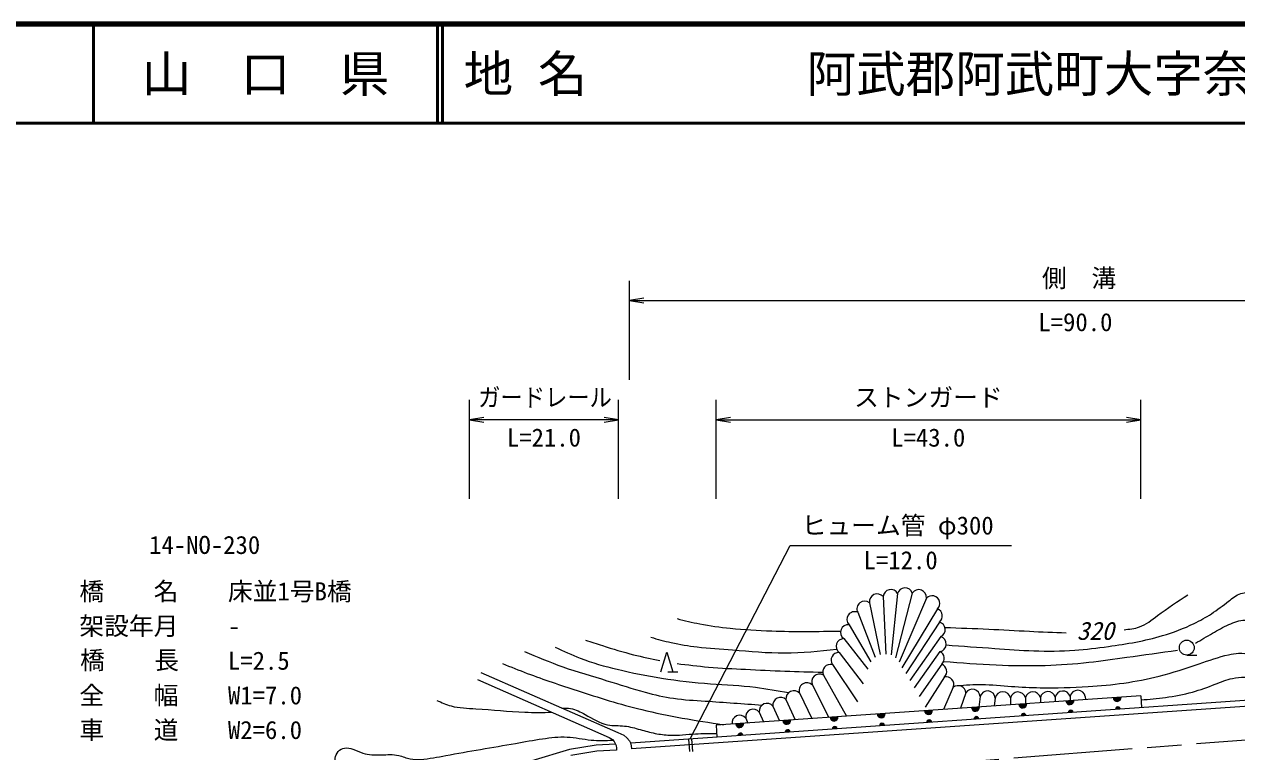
# Model space of a CAD drawing. Units: millimetres, scale not verified. Extents: x 40000 to 680000, y 20000 to 380000.
# Drawn here: x 326010 to 448451, y 306520 to 380000 of the extents above; entities that cross this region are included whole.
import ezdxf
from ezdxf.enums import TextEntityAlignment as Align

# ---------------------------------------------------------------- set-up
doc = ezdxf.new("R2010")
doc.units = ezdxf.units.MM
doc.header["$LTSCALE"] = 1000
doc.linetypes.add('CHAIN', pattern=[18.5, 12, -1.5, 3.5, -1.5])
for name, color, linetype, lineweight in [('M-BGD', 7, 'Continuous', 13), ('M-BMK', 2, 'CHAIN', 13), ('M-STR-STR1', 1, 'Continuous', 13), ('M-STR-STR3', 7, 'Continuous', 13), ('M-TTL', 2, 'Continuous', 140), ('M-TTL-LINE', 7, 'Continuous', 50), ('M-TTL-TXT', 7, 'Continuous', 13)]:
    doc.layers.add(name, color=color, linetype=linetype, lineweight=lineweight)
doc.styles.add('ＭＳ ゴシック', font='')
doc.styles.get('ＭＳ ゴシック').set_extended_font_data('MS Gothic')

# ---------------------------------------------------------------- blocks, each defined once
blk = doc.blocks.new('open_arrow')
at = {"color": 0, "linetype": 'Continuous', "lineweight": -2}
blk.add_lwpolyline([(7.5, 1.25), (0, 0), (7.5, -1.25)], dxfattribs=at)

msp = doc.modelspace()

# ---------------------------------------------------------------- linework, layer by layer
at = {"layer": 'M-BGD'}
for p, q in [((412737, 322188), (413024, 316390)), ((414200, 322492), (413568, 316296)), ((415687, 322547), (413997, 316010)), ((417113, 322031), (414368, 315568)), ((411370, 321568), (412444, 316347)), ((418240, 320948), (414641, 315009)), ((410181, 320605), (411940, 316082)), ((418427, 319615), (415034, 314437)), ((409296, 319355), (411511, 315599)), ((408763, 317945), (411192, 314846)), ((418566, 318154), (415441, 313723)), ((390307, 314595), (390907, 316595)), ((390907, 316595), (391507, 314595)), ((408293, 316545), (410723, 313383)), ((418475, 316637), (415873, 312980)), ((443405, 316291), (444405, 316291)), ((407616, 315326), (410142, 311571)), ((418660, 315358), (416390, 312090)), ((371791, 313806), (385092, 307961)), ((372113, 314538), (385946, 308460)), ((391007, 314595), (392007, 314595)), ((406707, 314259), (409053, 310111)), ((418926, 314072), (417001, 311040)), ((404315, 312390), (405555, 309868)), ((405607, 313231), (407243, 309985)), ((419831, 313032), (418832, 310789)), ((421092, 312472), (420541, 310908)), ((451503, 311853), (387250, 307395)), ((451545, 311255), (387328, 306799)), ((438754, 312171), (395867, 309196)), ((401611, 311131), (402265, 309640)), ((402932, 311790), (403845, 309749)), ((422539, 312098), (422406, 311037)), ((424069, 311940), (423944, 311144)), ((425600, 311950), (425591, 311258)), ((427110, 311999), (427115, 311364)), ((428617, 311985), (428618, 311468)), ((430129, 312035), (430108, 311572)), ((431631, 312127), (431638, 311678)), ((433157, 312098), (433170, 311784)), ((438754, 312171), (438837, 310974)), ((398863, 309926), (399086, 309419)), ((400237, 310529), (400675, 309529)), ((395867, 309196), (395950, 307999)), ((385092, 307961), (385401, 307759)), ((385401, 307759), (385589, 307552)), ((385589, 307552), (385697, 307365)), ((385697, 307365), (385786, 307138)), ((385946, 308460), (386555, 308193)), ((386555, 308193), (386871, 307917)), ((386871, 307917), (387137, 307631)), ((387137, 307631), (387246, 307434)), ((387246, 307434), (387285, 307108)), ((393078, 307799), (393179, 306548)), ((393378, 307820), (393480, 306552)), ((381085, 306739), (377257, 305587)), ((383760, 307179), (381085, 306739)), ((383826, 306582), (381220, 306153)), ((385726, 307290), (383760, 307179)), ((385815, 306694), (383826, 306582)), ((385786, 307138), (385815, 306891)), ((385815, 306891), (385815, 306694)), ((387285, 307108), (387328, 306799))]:
    msp.add_line(p, q, dxfattribs=at)
msp.add_circle((443405, 317041), 750, dxfattribs=at)
for centre, radius, start, end in [((412142, 321681), 781, 40.40929, 188.36415), ((413515, 322116), 781, 28.80531, 174.70912), ((414952, 322281), 781, 19.91689, 164.33281), ((416337, 322114), 781, 353.8811, 146.30452), ((417682, 321495), 781, 315.5569, 136.71398), ((410875, 320963), 781, 50.70462, 207.30985), ((417941, 320226), 781, 308.50555, 67.4772), ((409866, 319890), 781, 66.22511, 223.15994), ((418229, 318859), 781, 295.51621, 75.35292), ((409222, 318578), 781, 84.58642, 234.01164), ((408769, 317164), 781, 90.42229, 232.47641), ((418339, 317407), 781, 280.03543, 73.07321), ((408263, 315764), 781, 87.84237, 214.05291), ((418133, 315935), 781, 312.43697, 64.06517), ((407425, 314569), 781, 75.80026, 203.35246), ((418378, 314630), 781, 314.48502, 68.83885), ((405030, 312705), 781, 42.33159, 203.81437), ((406300, 313593), 781, 58.54677, 207.585), ((419101, 313311), 781, 339.07846, 102.97473), ((403705, 311901), 781, 38.73801, 188.15592), ((420313, 312417), 781, 4.01339, 128.1013), ((421758, 312063), 781, 2.51668, 148.48683), ((423290, 311882), 781, 4.23446, 163.96748), ((424836, 311791), 781, 11.73078, 169.00568), ((426362, 311775), 781, 16.65809, 167.10167), ((427862, 311786), 781, 14.79266, 164.13768), ((429380, 311813), 781, 16.49539, 167.31547), ((430893, 311873), 781, 19.03042, 167.98508), ((432391, 311945), 781, 11.2536, 166.51001), ((401012, 310629), 781, 39.93778, 187.41737), ((402385, 311232), 781, 45.58654, 187.41737), ((422076, 311014), 400, 183.96914, 3.96914), ((422076, 311014), 400, 183.96914, 3.96914), ((422076, 311014), 350, 183.96914, 3.96914), ((422076, 311014), 300, 183.96914, 3.96914), ((422076, 311014), 250, 183.96914, 3.96914), ((422076, 311014), 200, 183.96914, 3.96914), ((422076, 311014), 150, 183.96914, 3.96914), ((422076, 311014), 100, 183.96914, 3.96914), ((422076, 311014), 50, 183.96914, 3.96914), ((426841, 311345), 400, 183.96914, 3.96914), ((426841, 311345), 400, 183.96914, 3.96914), ((426841, 311345), 350, 183.96914, 3.96914), ((426841, 311345), 300, 183.96914, 3.96914), ((426841, 311345), 250, 183.96914, 3.96914), ((426841, 311345), 200, 183.96914, 3.96914), ((426841, 311345), 150, 183.96914, 3.96914), ((426841, 311345), 100, 183.96914, 3.96914), ((426841, 311345), 50, 183.96914, 3.96914), ((431606, 311676), 400, 183.96914, 3.96914), ((431606, 311676), 400, 183.96914, 3.96914), ((431606, 311676), 350, 183.96914, 3.96914), ((431606, 311676), 300, 183.96914, 3.96914), ((431606, 311676), 250, 183.96914, 3.96914), ((431606, 311676), 200, 183.96914, 3.96914), ((431606, 311676), 150, 183.96914, 3.96914), ((431606, 311676), 100, 183.96914, 3.96914), ((431606, 311676), 50, 183.96914, 3.96914), ((436371, 312006), 400, 183.96914, 3.96914), ((436371, 312006), 400, 183.96914, 3.96914), ((436371, 312006), 350, 183.96914, 3.96914), ((436371, 312006), 300, 183.96914, 3.96914), ((436371, 312006), 250, 183.96914, 3.96914), ((436371, 312006), 200, 183.96914, 3.96914), ((436454, 310809), 250, 3.96914, 183.96914), ((436371, 312006), 150, 183.96914, 3.96914), ((436454, 310809), 200, 3.96914, 183.96914), ((436371, 312006), 100, 183.96914, 3.96914), ((436371, 312006), 50, 183.96914, 3.96914), ((398264, 309425), 781, 39.93778, 188.54947), ((399638, 310027), 781, 39.93778, 187.41737), ((407780, 310022), 400, 183.96914, 3.96914), ((407780, 310022), 400, 183.96914, 3.96914), ((407780, 310022), 350, 183.96914, 3.96914), ((407780, 310022), 300, 183.96914, 3.96914), ((407780, 310022), 250, 183.96914, 3.96914), ((407780, 310022), 200, 183.96914, 3.96914), ((407780, 310022), 150, 183.96914, 3.96914), ((407780, 310022), 100, 183.96914, 3.96914), ((407780, 310022), 50, 183.96914, 3.96914), ((412545, 310353), 400, 183.96914, 3.96914), ((412545, 310353), 400, 183.96914, 3.96914), ((412545, 310353), 350, 183.96914, 3.96914), ((412545, 310353), 300, 183.96914, 3.96914), ((412545, 310353), 250, 183.96914, 3.96914), ((412545, 310353), 200, 183.96914, 3.96914), ((412545, 310353), 150, 183.96914, 3.96914), ((412545, 310353), 100, 183.96914, 3.96914), ((412545, 310353), 50, 183.96914, 3.96914), ((417310, 310684), 400, 183.96914, 3.96914), ((417310, 310684), 400, 183.96914, 3.96914), ((417310, 310684), 350, 183.96914, 3.96914), ((417310, 310684), 300, 183.96914, 3.96914), ((417310, 310684), 250, 183.96914, 3.96914), ((417310, 310684), 200, 183.96914, 3.96914), ((417310, 310684), 150, 183.96914, 3.96914), ((417310, 310684), 100, 183.96914, 3.96914), ((417310, 310684), 50, 183.96914, 3.96914), ((422159, 309817), 250, 3.96914, 183.96914), ((422159, 309817), 200, 3.96914, 183.96914), ((422159, 309817), 150, 3.96914, 183.96914), ((422159, 309817), 100, 3.96914, 183.96914), ((422159, 309817), 50, 3.96914, 183.96914), ((426924, 310148), 250, 3.96914, 183.96914), ((426924, 310148), 200, 3.96914, 183.96914), ((426924, 310148), 150, 3.96914, 183.96914), ((426924, 310148), 100, 3.96914, 183.96914), ((426924, 310148), 50, 3.96914, 183.96914), ((431689, 310478), 250, 3.96914, 183.96914), ((431689, 310478), 200, 3.96914, 183.96914), ((431689, 310478), 150, 3.96914, 183.96914), ((431689, 310478), 100, 3.96914, 183.96914), ((431689, 310478), 50, 3.96914, 183.96914), ((436454, 310809), 150, 3.96914, 183.96914), ((436454, 310809), 100, 3.96914, 183.96914), ((436454, 310809), 50, 3.96914, 183.96914), ((398250, 309361), 400, 183.96914, 3.96914), ((398250, 309361), 400, 183.96914, 3.96914), ((398250, 309361), 350, 183.96914, 3.96914), ((398250, 309361), 300, 183.96914, 3.96914), ((398250, 309361), 250, 183.96914, 3.96914), ((398250, 309361), 200, 183.96914, 3.96914), ((398250, 309361), 150, 183.96914, 3.96914), ((398250, 309361), 100, 183.96914, 3.96914), ((398250, 309361), 50, 183.96914, 3.96914), ((403015, 309692), 400, 183.96914, 3.96914), ((403015, 309692), 400, 183.96914, 3.96914), ((403015, 309692), 350, 183.96914, 3.96914), ((403015, 309692), 300, 183.96914, 3.96914), ((403015, 309692), 250, 183.96914, 3.96914), ((403015, 309692), 200, 183.96914, 3.96914), ((403098, 308495), 250, 3.96914, 183.96914), ((403015, 309692), 150, 183.96914, 3.96914), ((403098, 308495), 200, 3.96914, 183.96914), ((403015, 309692), 100, 183.96914, 3.96914), ((403098, 308495), 150, 3.96914, 183.96914), ((403015, 309692), 50, 183.96914, 3.96914), ((403098, 308495), 100, 3.96914, 183.96914), ((407863, 308825), 250, 3.96914, 183.96914), ((407863, 308825), 200, 3.96914, 183.96914), ((407863, 308825), 150, 3.96914, 183.96914), ((407863, 308825), 100, 3.96914, 183.96914), ((407863, 308825), 50, 3.96914, 183.96914), ((412628, 309156), 250, 3.96914, 183.96914), ((412628, 309156), 200, 3.96914, 183.96914), ((412628, 309156), 150, 3.96914, 183.96914), ((412628, 309156), 100, 3.96914, 183.96914), ((412628, 309156), 50, 3.96914, 183.96914), ((417394, 309487), 250, 3.96914, 183.96914), ((417394, 309487), 200, 3.96914, 183.96914), ((417394, 309487), 150, 3.96914, 183.96914), ((417394, 309487), 100, 3.96914, 183.96914), ((417394, 309487), 50, 3.96914, 183.96914), ((398333, 308164), 250, 3.96914, 183.96914), ((398333, 308164), 200, 3.96914, 183.96914), ((398333, 308164), 150, 3.96914, 183.96914), ((398333, 308164), 100, 3.96914, 183.96914), ((398333, 308164), 50, 3.96914, 183.96914), ((403098, 308495), 50, 3.96914, 183.96914)]:
    msp.add_arc(centre, radius, start, end, dxfattribs=at)
for points, knots in [([(419113, 317307), (420745, 317192), (422377, 317076), (424009, 316956), (425322, 316860), (426636, 316760), (427953, 316715), (429333, 316669), (430717, 316684), (432093, 316781), (433229, 316861), (434359, 316997), (435489, 317153), (437337, 317409), (439182, 317719), (440966, 318249), (442055, 318572), (443120, 318977), (444143, 319476), (444748, 319770), (445337, 320097), (445896, 320462), (446493, 320851), (447055, 321284), (447627, 321732), (448012, 322034), (448402, 322343), (448854, 322499), (449285, 322649), (449772, 322659), (450234, 322587), (450685, 322517), (451112, 322368), (451527, 322193), (452261, 321882), (452960, 321490), (453696, 321185), (454483, 320859), (455312, 320633), (456149, 320462), (457525, 320180), (458921, 320043), (460317, 319907)], [0, 0, 0, 0, 1, 1, 1, 2, 2, 2, 3, 3, 3, 4, 4, 4, 5, 5, 5, 6, 6, 6, 7, 7, 7, 8, 8, 8, 9, 9, 9, 10, 10, 10, 11, 11, 11, 12, 12, 12, 13, 13, 13, 14, 14, 14, 14]), ([(437067, 318847), (437600, 318899), (438133, 318952), (438619, 319126), (439286, 319366), (439865, 319834), (440451, 320275), (441462, 321035), (442493, 321710), (443524, 322386)], [0, 0, 0, 0, 1, 1, 1, 2, 2, 2, 3, 3, 3, 3]), ([(391929, 319964), (392692, 319776), (393455, 319587), (394226, 319437), (395241, 319239), (396269, 319106), (397300, 319002), (398694, 318861), (400092, 318771), (401491, 318723), (403809, 318642), (406130, 318674), (408451, 318706)], [0, 0, 0, 0, 1, 1, 1, 2, 2, 2, 3, 3, 3, 4, 4, 4, 4]), ([(444275, 317482), (444852, 317819), (445429, 318156), (446006, 318490), (446541, 318800), (447076, 319107), (447649, 319366), (448167, 319601), (448716, 319796), (449270, 319826), (449978, 319865), (450693, 319634), (451373, 319366), (452117, 319074), (452819, 318737), (453564, 318512), (454256, 318303), (454984, 318190), (455711, 318117), (456420, 318047), (457127, 318016), (457835, 317984)], [0, 0, 0, 0, 1, 1, 1, 2, 2, 2, 3, 3, 3, 4, 4, 4, 5, 5, 5, 6, 6, 6, 7, 7, 7, 7]), ([(418981, 319071), (420457, 319025), (421933, 318979), (423408, 318909), (424774, 318844), (426139, 318759), (427506, 318692), (428747, 318630), (429989, 318583), (431231, 318536)], [0, 0, 0, 0, 1, 1, 1, 2, 2, 2, 3, 3, 3, 3]), ([(382683, 317775), (383251, 317597), (383820, 317418), (384389, 317240), (385436, 316914), (386485, 316591), (387548, 316324), (388424, 316103), (389310, 315920), (390196, 315738)], [0, 0, 0, 0, 1, 1, 1, 2, 2, 2, 3, 3, 3, 3]), ([(389280, 318081), (389964, 317891), (390649, 317701), (391343, 317546), (392208, 317353), (393085, 317216), (393966, 317113), (395151, 316975), (396341, 316900), (397532, 316808), (399289, 316671), (401047, 316497), (402804, 316502), (404552, 316507), (406298, 316689), (408044, 316872)], [0, 0, 0, 0, 1, 1, 1, 2, 2, 2, 3, 3, 3, 4, 4, 4, 5, 5, 5, 5]), ([(376519, 316655), (377800, 316110), (379081, 315566), (380391, 315101), (381857, 314580), (383359, 314158), (384848, 313700), (386137, 313304), (387417, 312881), (388719, 312529), (389659, 312274), (390610, 312057), (391572, 311917), (392634, 311763), (393708, 311704), (394781, 311637), (396696, 311518), (398607, 311376), (400517, 311234)], [0, 0, 0, 0, 1, 1, 1, 2, 2, 2, 3, 3, 3, 4, 4, 4, 5, 5, 5, 6, 6, 6, 6]), ([(379626, 317088), (380459, 316693), (381291, 316299), (382148, 315967), (383361, 315497), (384623, 315151), (385892, 314846), (387376, 314490), (388870, 314191), (390375, 313955), (392012, 313698), (393661, 313516), (395316, 313395), (396829, 313283), (398347, 313222), (399850, 313038), (400969, 312901), (402080, 312695), (403191, 312489)], [0, 0, 0, 0, 1, 1, 1, 2, 2, 2, 3, 3, 3, 4, 4, 4, 5, 5, 5, 6, 6, 6, 6]), ([(418859, 315645), (420625, 315507), (422392, 315370), (424162, 315291), (425811, 315218), (427464, 315197), (429114, 315247), (430585, 315293), (432055, 315395), (433517, 315554), (434799, 315694), (436075, 315877), (437352, 316058), (439060, 316301), (440769, 316541), (442478, 316781)], [0, 0, 0, 0, 1, 1, 1, 2, 2, 2, 3, 3, 3, 4, 4, 4, 5, 5, 5, 5]), ([(420251, 313196), (421073, 313261), (421895, 313326), (422716, 313319), (423710, 313311), (424702, 313199), (425696, 313122), (426659, 313048), (427623, 313008), (428588, 312991), (430209, 312962), (431830, 312997), (433452, 313100), (435865, 313254), (438277, 313560), (440616, 314152), (441979, 314497), (443317, 314940), (444647, 315401), (445630, 315741), (446608, 316092), (447627, 316321), (447960, 316396), (448297, 316458), (448635, 316474), (449482, 316515), (450327, 316267), (451154, 316014), (451901, 315786), (452633, 315555), (453389, 315423), (453867, 315339), (454355, 315295), (454843, 315252)], [0, 0, 0, 0, 1, 1, 1, 2, 2, 2, 3, 3, 3, 4, 4, 4, 5, 5, 5, 6, 6, 6, 7, 7, 7, 8, 8, 8, 9, 9, 9, 10, 10, 10, 11, 11, 11, 11]), ([(374296, 315432), (375132, 315095), (375968, 314758), (376810, 314439), (378468, 313810), (380152, 313250), (381840, 312700), (383996, 311998), (386160, 311312), (388359, 310775), (391073, 310114), (393840, 309680), (396607, 309247)], [0, 0, 0, 0, 1, 1, 1, 2, 2, 2, 3, 3, 3, 4, 4, 4, 4]), ([(391928, 315432), (392989, 315301), (394049, 315170), (395112, 315076), (396357, 314965), (397607, 314907), (398856, 314846), (400181, 314782), (401505, 314717), (402830, 314668), (404100, 314621), (405372, 314588), (406643, 314556)], [0, 0, 0, 0, 1, 1, 1, 2, 2, 2, 3, 3, 3, 4, 4, 4, 4]), ([(438783, 311755), (439607, 311825), (440431, 311896), (441251, 312005), (442175, 312128), (443095, 312301), (443990, 312553), (444763, 312770), (445517, 313046), (446268, 313341), (446845, 313568), (447420, 313805), (448021, 313933), (448422, 314018), (448836, 314055), (449248, 314064), (449784, 314077), (450318, 314043), (450847, 313977), (451675, 313873), (452490, 313687), (453304, 313502)], [0, 0, 0, 0, 1, 1, 1, 2, 2, 2, 3, 3, 3, 4, 4, 4, 5, 5, 5, 6, 6, 6, 7, 7, 7, 7]), ([(367677, 311708), (368148, 311495), (368619, 311283), (369110, 311148), (369917, 310926), (370776, 310913), (371626, 310869), (373286, 310783), (374913, 310579), (376554, 310519), (377465, 310486), (378380, 310497), (379295, 310508)], [0, 0, 0, 0, 1, 1, 1, 2, 2, 2, 3, 3, 3, 4, 4, 4, 4]), ([(380303, 310939), (380600, 310938), (380897, 310936), (381184, 310886), (381699, 310796), (382179, 310548), (382652, 310282), (383395, 309863), (384120, 309397), (384924, 309243), (385475, 309137), (386062, 309178), (386631, 309116), (387169, 309057), (387690, 308907), (388210, 308759), (388708, 308618), (389206, 308479), (389713, 308377), (390199, 308279), (390694, 308216), (391190, 308199), (392056, 308168), (392921, 308276), (393788, 308326), (394500, 308367), (395212, 308370), (395924, 308372)], [0, 0, 0, 0, 1, 1, 1, 2, 2, 2, 3, 3, 3, 4, 4, 4, 5, 5, 5, 6, 6, 6, 7, 7, 7, 8, 8, 8, 9, 9, 9, 9]), ([(375211, 270128), (372039, 271905), (368867, 273681), (365493, 275028), (363748, 275725), (361950, 276306), (360308, 277211), (359916, 277427), (359533, 277662), (359114, 277825), (358433, 278091), (357657, 278170), (357067, 278576), (356858, 278720), (356673, 278905), (356487, 279088), (356031, 279537), (355575, 279968), (355123, 280418), (354704, 280834), (354286, 281267), (353792, 281578), (353031, 282057), (352088, 282248), (351302, 282669), (350887, 282892), (350515, 283179), (350074, 283420), (349868, 283532), (349647, 283635), (349526, 283811), (349445, 283928), (349409, 284079), (349394, 284241), (349378, 284421), (349388, 284615), (349490, 284731), (349592, 284848), (349788, 284885), (349968, 284886), (350291, 284890), (350563, 284781), (350852, 284707), (351149, 284631), (351463, 284592), (351773, 284612), (352117, 284633), (352457, 284725), (352765, 284875), (353265, 285117), (353682, 285508), (354056, 285926), (354608, 286543), (355066, 287219), (355502, 287911), (355922, 288577), (356322, 289258), (356673, 289964), (357117, 290857), (357484, 291789), (357778, 292741), (358066, 293671), (358285, 294618), (358465, 295578), (358643, 296527), (358782, 297487), (358794, 298445), (358808, 299611), (358632, 300774), (358435, 301939), (358294, 302773), (358142, 303607), (357831, 304380), (357723, 304648), (357596, 304909), (357501, 305189), (357427, 305406), (357373, 305635), (357394, 305860), (357418, 306109), (357536, 306354), (357714, 306541), (357888, 306725), (358121, 306853), (358363, 306893), (358638, 306938), (358924, 306869), (359194, 306775), (359543, 306654), (359865, 306489), (360205, 306381), (360792, 306196), (361432, 306178), (362068, 306200), (362666, 306221), (363260, 306277), (363825, 306147), (364218, 306057), (364598, 305877), (364996, 305796), (365340, 305726), (365697, 305730), (366050, 305753), (366909, 305809), (367745, 305977), (368584, 306137), (370921, 306580), (373276, 306953), (375616, 307367), (376526, 307528), (377434, 307694), (378353, 307831), (379174, 307953), (380004, 308052), (380827, 308007), (381642, 307963), (382449, 307779), (383263, 307706), (383995, 307639), (384732, 307662), (385469, 307684)], [0, 0, 0, 0, 1, 1, 1, 2, 2, 2, 3, 3, 3, 4, 4, 4, 5, 5, 5, 6, 6, 6, 7, 7, 7, 8, 8, 8, 9, 9, 9, 10, 10, 10, 11, 11, 11, 12, 12, 12, 13, 13, 13, 14, 14, 14, 15, 15, 15, 16, 16, 16, 17, 17, 17, 18, 18, 18, 19, 19, 19, 20, 20, 20, 21, 21, 21, 22, 22, 22, 23, 23, 23, 24, 24, 24, 25, 25, 25, 26, 26, 26, 27, 27, 27, 28, 28, 28, 29, 29, 29, 30, 30, 30, 31, 31, 31, 32, 32, 32, 33, 33, 33, 34, 34, 34, 35, 35, 35, 36, 36, 36, 37, 37, 37, 38, 38, 38, 39, 39, 39, 40, 40, 40, 40])]:
    msp.add_open_spline(points, degree=3, knots=knots, dxfattribs=at)
at = {"layer": 'M-BMK'}
msp.add_line((456345, 308245), (384020, 302588), dxfattribs=at)
at = {"layer": 'M-STR-STR3'}
for p, q in [((387137, 344092), (387137, 354092)), ((387137, 352092), (477922, 352092)), ((370986, 332052), (370986, 342052)), ((386009, 332052), (386009, 342052)), ((395867, 332052), (395867, 342052)), ((438754, 332052), (438754, 342052)), ((386009, 340052), (370986, 340052)), ((395867, 340052), (438754, 340052)), ((403352, 327339), (425689, 327339))]:
    msp.add_line(p, q, dxfattribs=at)
at = {"layer": 'M-TTL'}
msp.add_line((680000, 380000), (40000, 380000), dxfattribs=at)
at = {"layer": 'M-TTL-LINE'}
for p, q in [((333000, 380000), (333000, 370000)), ((367750, 380000), (367750, 370000)), ((368250, 380000), (368250, 370000)), ((40000, 370000), (680000, 370000))]:
    msp.add_line(p, q, dxfattribs=at)
at = {"layer": 'M-TTL-TXT'}
msp.add_line((393252, 307811), (403352, 327339), dxfattribs=at)

# ---------------------------------------------------------------- block references
at = {"layer": 'M-STR-STR3', "xscale": 193, "yscale": 193}
for p in [(387137, 352092), (370986, 340052), (395867, 340052)]:
    msp.add_blockref('open_arrow', p, dxfattribs=at)
at = {"layer": 'M-STR-STR3', "xscale": 193, "yscale": 193, "rotation": 180}
for p in [(386009, 340052), (438754, 340052)]:
    msp.add_blockref('open_arrow', p, dxfattribs=at)

# ---------------------------------------------------------------- texts
at = {"layer": 'M-BGD', "style": 'ＭＳ ゴシック', "oblique": 15}
msp.add_text('320', height=1833, dxfattribs=at).set_placement((432303, 318736), align=Align.MIDDLE_LEFT)
at = {"layer": 'M-STR-STR1', "style": 'ＭＳ ゴシック'}
for s, p in [('14-NO-230', (338617, 325945)), ('橋\u3000\u3000名', (331579, 321253)), ('床並1号B橋', (346579, 321253)), ('架設年月', (331579, 317753)), ('-', (346579, 317753)), ('橋\u3000  長', (331647, 314305)), ('L=2.5', (346579, 314253)), ('全\u3000\u3000幅', (331579, 310753)), ('W1=7.0', (346579, 310753)), ('車\u3000\u3000道', (331579, 307253)), ('W2=6.0', (346579, 307253))]:
    msp.add_text(s, height=1833, dxfattribs=at).set_placement(p, align=Align.BOTTOM_LEFT)
at = {"layer": 'M-STR-STR3', "style": 'ＭＳ ゴシック'}
for s, p in [('側\u3000溝', (428780, 352889)), ('L=90.0', (428417, 348449)), ('ストンガード', (409810, 340848)), ('L=21.0', (374748, 336790)), ('L=43.0', (413560, 336790)), ('ヒューム管 φ300', (404521, 327913)), ('L=12.0', (410771, 324401))]:
    msp.add_text(s, height=1833, dxfattribs=at).set_placement(p, align=Align.BOTTOM_LEFT)
at = {"layer": 'M-STR-STR3', "style": 'ＭＳ ゴシック', "width": 0.9}
msp.add_text('ガードレール', height=1833, dxfattribs=at).set_placement((371848, 340848), align=Align.BOTTOM_LEFT)
at = {"layer": 'M-TTL-TXT', "style": 'ＭＳ ゴシック'}
msp.add_text('山\u3000口\u3000県', height=3666, dxfattribs=at).set_placement((350375, 375000), align=Align.MIDDLE_CENTER)
for s, p in [('地 名', (370380, 375000)), ('阿武郡阿武町大字奈古', (405024, 375000))]:
    msp.add_text(s, height=3666, dxfattribs=at).set_placement(p, align=Align.MIDDLE_LEFT)

doc.saveas('drawing.dxf')
